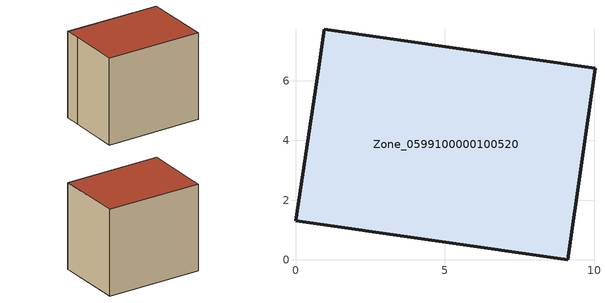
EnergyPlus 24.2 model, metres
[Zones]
Zone_0599100000100520
 floor ground (C_G): 0,1.31 0.77,6.31 0.97,7.73 10.03,6.42 9.12,0 z0
 wall outside (C_F): 0.77,6.31 0,1.31 9.12,0 10.03,6.42 0.97,7.73 0.77,6.31 z0:8.24
 roof outside (C_R): 9.12,0 10.03,6.42 0.97,7.73 0.77,6.31 0,1.31 z8.24
[BUILDING]
Pand.0599100000100520: North Axis=0; Terrain=City; Loads Convergence Tolerance Value=0.04; Temperature Convergence Tolerance Value=0.4; Solar Distribution=FullExterior; Maximum Number of Warmup Days=25; Minimum Number of Warmup Days=1
[Site:Location]
Rotterdam.The.Hague.AP_ZH_NLD Design_Conditions: Latitude=51.96; Longitude=4.45; Time Zone=1; Elevation=-4.5
[SITE:GROUNDTEMPERATURE:BUILDINGSURFACE]
18, 18, 18, 18, 18, 18, 18, 18, 18, 18, 18, 18
[MATERIAL] Thermal Absorptance=0.9; Solar Absorptance=0.7; Visible Absorptance=0.7
Name | Roughness | Thickness | Conductivity | Density | Specific Heat
G.TI.1946-1964 | MediumSmooth | 0.15 | 1 | 540 | 1210
F.TI.1946-1964 | Rough | 0.3 | 0.857143 | 1920 | 840
R.TI.1946-1964 | MediumRough | 0.2 | 0.277778 | 1500 | 1000
[CONSTRUCTION]
C_G: G.TI.1946-1964
C_F: F.TI.1946-1964
C_R: R.TI.1946-1964
[ZONE]
Zone_0599100000100520: Type=1; Multiplier=1; Ceiling Height=Autocalculate; Volume=Autocalculate; Floor Area=autocalculate; Part of Total Floor Area=Yes
[ZONEINFILTRATION:DESIGNFLOWRATE]
Infil_Zone_0599100000100520: Zone or ZoneList or Space or SpaceList=Zone_0599100000100520; Schedule=AlwaysOn; Design Flow Rate Calculation Method=Flow/Area; Flow Rate per Floor Area=0.003; Constant Term Coefficient=1; Temperature Term Coefficient=0; Velocity Term Coefficient=0; Velocity Squared Term Coefficient=0
[HVACTEMPLATE:ZONE:IDEALLOADSAIRSYSTEM]
Zone_0599100000100520: Maximum Heating Supply Air Temperature=50; Minimum Cooling Supply Air Temperature=13; Maximum Heating Supply Air Humidity Ratio=0.0156; Minimum Cooling Supply Air Humidity Ratio=0.0077; Heating Limit=NoLimit; Cooling Limit=NoLimit; Dehumidification Control Type=ConstantSensibleHeatRatio; Cooling Sensible Heat Ratio=0.7; Dehumidification Setpoint=60; Humidification Control Type=None; Humidification Setpoint=30; Outdoor Air Method=None; Outdoor Air Flow Rate per Person=0.00944; Outdoor Air Flow Rate per Zone Floor Area=0; Outdoor Air Flow Rate per Zone=0; Demand Controlled Ventilation Type=None; Outdoor Air Economizer Type=NoEconomizer; Heat Recovery Type=None; Sensible Heat Recovery Effectiveness=0.7; Latent Heat Recovery Effectiveness=0.65
[ZONECONTROL:THERMOSTAT]
ThermostatControl_Zone_0599100000100520: Zone or ZoneList=Zone_0599100000100520; Control Type Schedule=DualSetpointControlType; Control 1=Thermostat_Zone_0599100000100520; Temperature Difference Between Cutout And Setpoint=0
[THERMOSTATSETPOINT:DUALSETPOINT]
Thermostat_Zone_0599100000100520: Heating Setpoint Temperature Schedule=HeatingSetpoint_Zone_0599100000100520; Cooling Setpoint Temperature Schedule=CoolingSetpoint_Zone_0599100000100520
[SCHEDULE:COMPACT]
HeatingSetpoint_Zone_0599100000100520: Through: 12/31, For: AllDays, Until: 24:00, 21
CoolingSetpoint_Zone_0599100000100520: Through: 12/31, For: AllDays, Until: 24:00, 24
DualSetpointControlType: Through: 12/31, For: AllDays, Until: 24:00, 4
AlwaysOn: Through: 12/31, For: AllDays, Until: 24:00, 1
